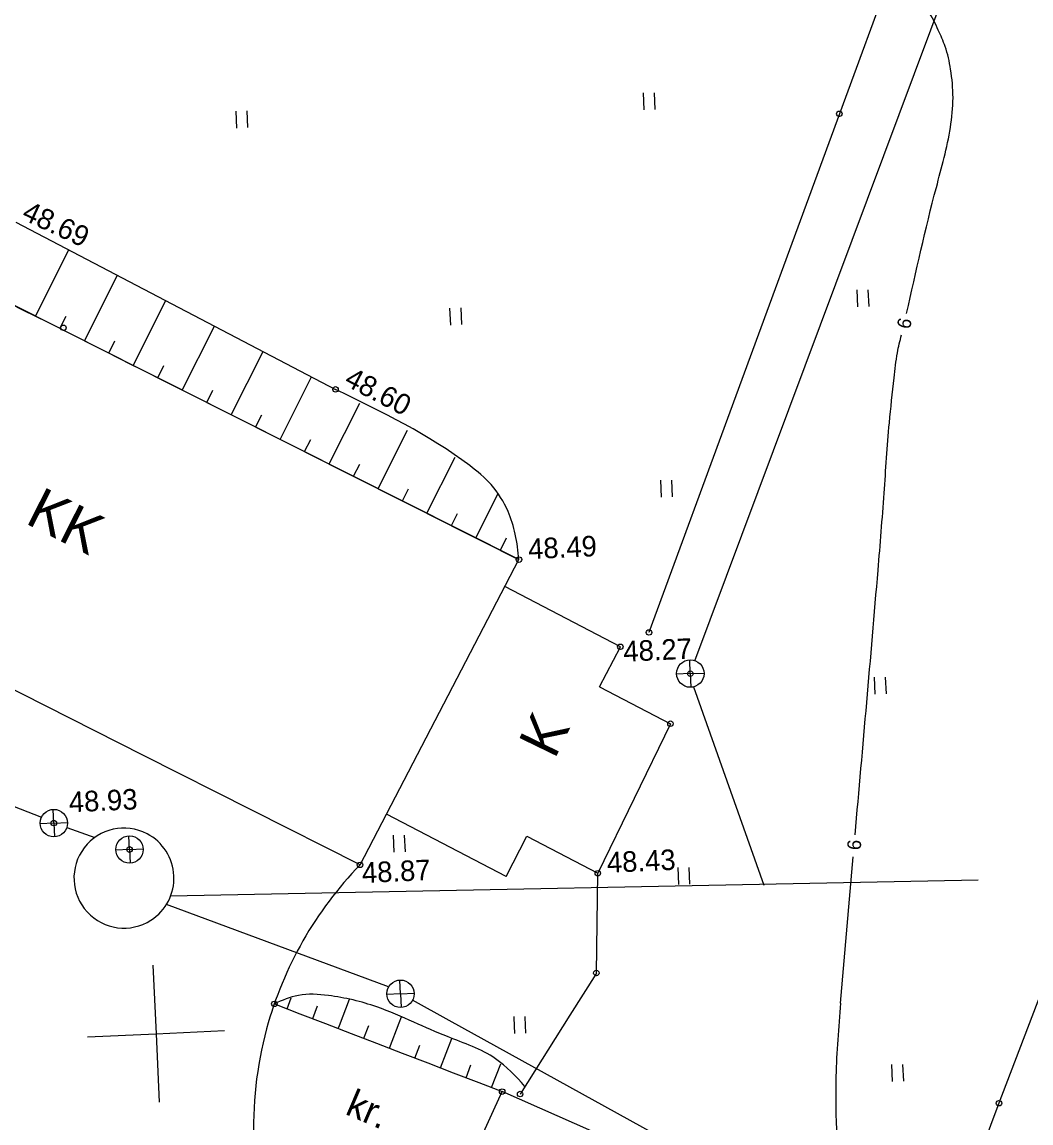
# Model space of a CAD drawing. Extents: x 641653 to 641999, y 6457621 to 6457927.
# Drawn here: x 641807.63 to 641844.46, y 6457729.06 to 6457769.24 of the extents above; entities that cross this region are included whole.
import ezdxf

# ---------------------------------------------------------------- set-up
doc = ezdxf.new("R2010")
doc.units = 0
for name, color, linetype in [('Level 1', 7, 'Continuous'), ('Level 14', 7, 'Continuous'), ('Level 20', 7, 'Continuous'), ('Level 21', 7, 'Continuous'), ('Level 28', 7, 'Continuous'), ('Level 30', 7, 'Continuous'), ('Level 4', 7, 'Continuous'), ('Level 41', 7, 'Continuous'), ('Level 42', 7, 'Continuous'), ('Level 54', 7, 'Continuous'), ('Level 58', 7, 'Continuous'), ('Level 59', 7, 'Continuous'), ('Level 61', 7, 'Continuous')]:
    doc.layers.add(name, color=color, linetype=linetype)

# ---------------------------------------------------------------- blocks, each defined once
blk = doc.blocks.new('KKANKA')
at = {"layer": 'Level 4'}
for q in [(0, 500), (-500, 0), (500, 0), (0, -500)]:
    blk.add_line((0, 0), q, dxfattribs=at)
blk.add_circle((0, 0), 500, dxfattribs=at)
blk = doc.blocks.new('KHEIN_')
at = {"layer": 'Level 41'}
for p, q in [((0, 620.11), (0, 0)), ((405.61, 608.83), (405.61, 0))]:
    blk.add_line(p, q, dxfattribs=at)

msp = doc.modelspace()

# ---------------------------------------------------------------- linework, layer by layer
at = {"layer": 'Level 1'}
for p, q in [((641811.424, 6457756.841), (641798.743, 6457763.224)), ((641825.771, 6457749.62), (641811.424, 6457756.841)), ((641812.067, 6457742.476), (641793.011, 6457752.114)), ((641819.97, 6457738.478), (641825.771, 6457749.62)), ((641825.771, 6457749.62), (641825.771, 6457749.62)), ((641829.471, 6457746.439), (641825.257, 6457748.633)), ((641828.71, 6457744.977), (641829.471, 6457746.439)), ((641829.471, 6457746.439), (641829.471, 6457746.439)), ((641831.298, 6457743.63), (641831.298, 6457743.63)), ((641819.97, 6457738.478), (641812.067, 6457742.476)), ((641825.297, 6457738.06), (641820.935, 6457740.331)), ((641825.297, 6457738.06), (641826.058, 6457739.521)), ((641819.97, 6457738.478), (641819.97, 6457738.478)), ((641828.646, 6457738.174), (641828.646, 6457738.174)), ((641823.301, 6457726.126), (641825.157, 6457730.205)), ((641825.157, 6457730.205), (641825.157, 6457730.205)), ((641832.016, 6457727.183), (641825.157, 6457730.205))]:
    msp.add_line(p, q, dxfattribs=at)
for points in [[(641828.71, 6457744.977), (641831.298, 6457743.63)], [(641831.298, 6457743.63), (641828.646, 6457738.174)], [(641826.058, 6457739.521), (641828.646, 6457738.174)]]:
    msp.add_lwpolyline(points, dxfattribs=at)
at = {"layer": 'Level 14'}
for points in [[(641832.192, 6457745.93), (641844.238, 6457778.142)], [(641832.142, 6457744.973), (641834.702, 6457737.734)], [(641805.552, 6457741.297), (641808.344, 6457740.224)], [(641809.267, 6457739.846), (641810.291, 6457739.481)], [(641842.531, 6457737.922), (641813.054, 6457737.336)], [(641821.012, 6457734.029), (641812.905, 6457737.036)], [(641823.222, 6457732.797), (641821.882, 6457733.537)], [(641839.912, 6457723.581), (641823.222, 6457732.797)]]:
    msp.add_lwpolyline(points, dxfattribs=at)
for start, end in [(62.4899, 302.6383), (302.6383, 62.4899)]:
    msp.add_arc((641811.352, 6457737.996), 1.825, start, end, dxfattribs=at)
at = {"layer": 'Level 20'}
for p, q in [((641837.506, 6457733.436), (641837.97, 6457738.776)), ((641837.506, 6457733.432), (641837.506, 6457733.436))]:
    msp.add_line(p, q, dxfattribs=at)
for points in [[(641839.921, 6457758.604), (641841.005, 6457763.201), (641841.519, 6457765.389), (641841.613, 6457766.476), (641841.526, 6457767.514), (641841.326, 6457768.343), (641841.074, 6457768.944), (641840.717, 6457769.623), (641840.287, 6457770.114), (641839.802, 6457770.44), (641839.59, 6457770.614), (641834.661, 6457772.349)], [(641838.039, 6457739.58), (641838.878, 6457749.238), (641839.099, 6457752.046), (641839.291, 6457754.608), (641839.462, 6457756.25), (641839.583, 6457757.167), (641839.735, 6457757.819)], [(641837.506, 6457733.432), (641837.341, 6457730.764), (641837.458, 6457726.316), (641837.299, 6457714.031)]]:
    msp.add_spline(points, degree=3, dxfattribs=at)
at = {"layer": 'Level 21'}
msp.add_line((641809.144, 6457758.081), (641809.144, 6457758.081), dxfattribs=at)
at = {"layer": 'Level 28'}
for p, q in [((641837.464, 6457765.889), (641837.464, 6457765.889)), ((641830.515, 6457746.962), (641830.515, 6457746.962)), ((641828.596, 6457734.533), (641828.596, 6457734.533)), ((641825.812, 6457730.115), (641825.812, 6457730.115))]:
    msp.add_line(p, q, dxfattribs=at)
for points in [[(641840.034, 6457772.887), (641830.515, 6457746.962)], [(641828.596, 6457734.533), (641828.646, 6457738.174)], [(641828.596, 6457734.533), (641827.626, 6457732.994)], [(641827.626, 6457732.994), (641825.812, 6457730.115)]]:
    msp.add_lwpolyline(points, dxfattribs=at)
at = {"layer": 'Level 30'}
for p, q in [((641844.808, 6457733.763), (641843.29, 6457729.78)), ((641816.841, 6457733.407), (641816.841, 6457733.407)), ((641843.29, 6457729.78), (641839.187, 6457719.008)), ((641843.29, 6457729.78), (641843.29, 6457729.78))]:
    msp.add_line(p, q, dxfattribs=at)
for start, end in [(135.8037, 164.8163), (164.8163, 182.5687)]:
    msp.add_arc((641829.821, 6457728.9), 13.74, start, end, dxfattribs=at)
at = {"layer": 'Level 4'}
for p, q in [((641832.025, 6457745.459), (641832.002, 6457745.958)), ((641832.025, 6457745.459), (641831.525, 6457745.437)), ((641832.025, 6457745.459), (641832.524, 6457745.481)), ((641832.025, 6457745.459), (641832.025, 6457745.459)), ((641832.025, 6457745.459), (641832.047, 6457744.959)), ((641808.793, 6457740.005), (641808.77, 6457740.504)), ((641808.793, 6457740.005), (641808.293, 6457739.982)), ((641808.793, 6457740.005), (641809.292, 6457740.027)), ((641808.793, 6457740.005), (641808.793, 6457740.005)), ((641808.793, 6457740.005), (641808.815, 6457739.505)), ((641811.557, 6457739.04), (641811.535, 6457739.54)), ((641811.557, 6457739.04), (641811.058, 6457739.018)), ((641811.557, 6457739.04), (641812.057, 6457739.063)), ((641811.557, 6457739.04), (641811.557, 6457739.04)), ((641811.557, 6457739.04), (641811.58, 6457738.541))]:
    msp.add_line(p, q, dxfattribs=at)
for centre in [(641832.025, 6457745.459), (641808.793, 6457740.005), (641811.557, 6457739.04)]:
    msp.add_circle(centre, 0.5, dxfattribs=at)
at = {"layer": 'Level 41'}
for p, q in [((641830.298, 6457766.651), (641830.326, 6457766.032)), ((641830.704, 6457766.658), (641830.731, 6457766.05)), ((641815.433, 6457765.985), (641815.461, 6457765.366)), ((641815.839, 6457765.992), (641815.866, 6457765.384)), ((641838.103, 6457759.463), (641838.131, 6457758.843)), ((641838.509, 6457759.47), (641838.536, 6457758.861)), ((641823.238, 6457758.797), (641823.266, 6457758.178)), ((641823.644, 6457758.804), (641823.671, 6457758.196)), ((641819.075, 6457755.831), (641819.075, 6457755.831)), ((641830.931, 6457752.515), (641830.959, 6457751.896)), ((641831.337, 6457752.522), (641831.364, 6457751.914)), ((641838.736, 6457745.327), (641838.764, 6457744.708)), ((641839.142, 6457745.334), (641839.169, 6457744.726)), ((641831.565, 6457738.38), (641831.592, 6457737.76)), ((641831.97, 6457738.387), (641831.997, 6457737.779)), ((641825.58, 6457732.944), (641825.582, 6457732.902)), ((641825.582, 6457732.902), (641825.608, 6457732.325)), ((641825.986, 6457732.951), (641825.987, 6457732.921)), ((641825.987, 6457732.921), (641826.013, 6457732.343)), ((641839.369, 6457731.191), (641839.397, 6457730.572)), ((641839.775, 6457731.198), (641839.802, 6457730.59))]:
    msp.add_line(p, q, dxfattribs=at)
at = {"layer": 'Level 42'}
for p, q in [((641807.401, 6457761.939), (641811.287, 6457759.906)), ((641808.121, 6457758.504), (641809.34, 6457760.925)), ((641809.907, 6457757.604), (641811.112, 6457759.997)), ((641811.287, 6457759.906), (641819.075, 6457755.831)), ((641806.781, 6457759.178), (641807.674, 6457758.728)), ((641811.693, 6457756.705), (641812.884, 6457759.07)), ((641807.674, 6457758.728), (641808.568, 6457758.279)), ((641809.014, 6457758.054), (641809.239, 6457758.501)), ((641808.568, 6457758.279), (641809.461, 6457757.829)), ((641813.48, 6457755.806), (641814.656, 6457758.143)), ((641809.461, 6457757.829), (641810.354, 6457757.38)), ((641810.354, 6457757.38), (641811.247, 6457756.93)), ((641810.8, 6457757.155), (641811.025, 6457757.601)), ((641811.247, 6457756.93), (641811.424, 6457756.841)), ((641815.266, 6457754.907), (641816.428, 6457757.216)), ((641811.424, 6457756.841), (641812.14, 6457756.481)), ((641812.14, 6457756.481), (641813.033, 6457756.031)), ((641812.587, 6457756.256), (641812.811, 6457756.702)), ((641817.052, 6457754.008), (641818.2, 6457756.289)), ((641813.033, 6457756.031), (641813.926, 6457755.581)), ((641814.373, 6457755.357), (641814.598, 6457755.803)), ((641813.926, 6457755.581), (641814.819, 6457755.132)), ((641818.839, 6457753.109), (641819.957, 6457755.33)), ((641814.819, 6457755.132), (641815.713, 6457754.682)), ((641816.159, 6457754.458), (641816.384, 6457754.904)), ((641815.713, 6457754.682), (641816.606, 6457754.233)), ((641816.606, 6457754.233), (641817.499, 6457753.783)), ((641820.625, 6457752.21), (641821.698, 6457754.342)), ((641817.499, 6457753.783), (641818.392, 6457753.334)), ((641817.945, 6457753.559), (641818.17, 6457754.005)), ((641818.392, 6457753.334), (641819.285, 6457752.884)), ((641822.411, 6457751.311), (641823.439, 6457753.353)), ((641819.285, 6457752.884), (641820.178, 6457752.435)), ((641819.732, 6457752.659), (641819.957, 6457753.106)), ((641820.178, 6457752.435), (641821.071, 6457751.985)), ((641821.518, 6457751.76), (641821.743, 6457752.207)), ((641824.197, 6457750.412), (641825.011, 6457752.029)), ((641821.071, 6457751.985), (641821.965, 6457751.536)), ((641821.965, 6457751.536), (641822.858, 6457751.086)), ((641823.304, 6457750.861), (641823.529, 6457751.308)), ((641822.858, 6457751.086), (641823.751, 6457750.636)), ((641823.751, 6457750.636), (641824.644, 6457750.187)), ((641824.644, 6457750.187), (641825.537, 6457749.737)), ((641825.091, 6457749.962), (641825.315, 6457750.409)), ((641825.537, 6457749.737), (641825.771, 6457749.62)), ((641817.308, 6457733.227), (641817.461, 6457733.624)), ((641819.216, 6457732.617), (641819.586, 6457733.578)), ((641816.841, 6457733.407), (641817.774, 6457733.047)), ((641818.241, 6457732.868), (641818.421, 6457733.334)), ((641817.774, 6457733.047), (641818.707, 6457732.688)), ((641821.396, 6457732.715), (641821.479, 6457732.93)), ((641818.707, 6457732.688), (641818.925, 6457732.604)), ((641818.925, 6457732.604), (641819.641, 6457732.329)), ((641819.174, 6457732.509), (641819.216, 6457732.617)), ((641820.107, 6457732.149), (641820.287, 6457732.616)), ((641821.04, 6457731.79), (641821.396, 6457732.715)), ((641819.641, 6457732.329), (641820.574, 6457731.97)), ((641820.574, 6457731.97), (641821.507, 6457731.61)), ((641822.907, 6457731.071), (641823.32, 6457732.145)), ((641821.507, 6457731.61), (641822.44, 6457731.251)), ((641821.973, 6457731.431), (641822.153, 6457731.897)), ((641822.44, 6457731.251), (641823.373, 6457730.892)), ((641823.84, 6457730.712), (641824.019, 6457731.179)), ((641824.773, 6457730.353), (641825.108, 6457731.223)), ((641823.373, 6457730.892), (641824.306, 6457730.532)), ((641824.306, 6457730.532), (641825.157, 6457730.205))]:
    msp.add_line(p, q, dxfattribs=at)
for points in [[(641825.771, 6457749.62), (641825.637, 6457750.546), (641825.371, 6457751.378), (641824.758, 6457752.355), (641823.974, 6457753.049), (641819.075, 6457755.831)], [(641821.934, 6457732.739), (641820.582, 6457733.295), (641818.815, 6457733.712), (641817.72, 6457733.715), (641816.841, 6457733.407)], [(641825.989, 6457730.397), (641824.918, 6457731.402), (641823.16, 6457732.21), (641821.934, 6457732.739)]]:
    msp.add_spline(points, degree=3, dxfattribs=at)
at = {"layer": 'Level 54'}
for centre in [(641837.464, 6457765.889), (641825.771, 6457749.62), (641830.515, 6457746.962), (641829.471, 6457746.439), (641832.025, 6457745.459), (641831.298, 6457743.63), (641808.793, 6457740.005), (641811.557, 6457739.04), (641819.97, 6457738.478), (641828.646, 6457738.174), (641828.596, 6457734.533), (641816.841, 6457733.407), (641825.157, 6457730.205), (641825.812, 6457730.115), (641843.29, 6457729.78)]:
    msp.add_circle(centre, 0.1, dxfattribs=at)
at = {"layer": 'Level 59'}
for centre in [(641809.144, 6457758.081), (641819.075, 6457755.831)]:
    msp.add_circle(centre, 0.1, dxfattribs=at)
at = {"layer": 'Level 61'}
for p, q in [((641812.41, 6457734.815), (641812.522, 6457732.318)), ((641812.41, 6457734.815), (641812.522, 6457732.318)), ((641812.41, 6457734.815), (641812.522, 6457732.318)), ((641812.41, 6457734.815), (641812.522, 6457732.318)), ((641812.41, 6457734.815), (641812.522, 6457732.318)), ((641812.41, 6457734.815), (641812.522, 6457732.318)), ((641812.41, 6457734.815), (641812.522, 6457732.318)), ((641812.41, 6457734.815), (641812.522, 6457732.318)), ((641812.41, 6457734.815), (641812.522, 6457732.318)), ((641812.41, 6457734.815), (641812.522, 6457732.318)), ((641812.41, 6457734.815), (641812.522, 6457732.318)), ((641812.41, 6457734.815), (641812.522, 6457732.318)), ((641812.41, 6457734.815), (641812.522, 6457732.318)), ((641812.41, 6457734.815), (641812.522, 6457732.318)), ((641812.41, 6457734.815), (641812.522, 6457732.318)), ((641812.41, 6457734.815), (641812.522, 6457732.318)), ((641812.522, 6457732.318), (641815.019, 6457732.429)), ((641812.522, 6457732.318), (641815.019, 6457732.429)), ((641812.522, 6457732.318), (641815.019, 6457732.429)), ((641812.522, 6457732.318), (641815.019, 6457732.429)), ((641812.522, 6457732.318), (641815.019, 6457732.429)), ((641812.522, 6457732.318), (641815.019, 6457732.429)), ((641812.522, 6457732.318), (641815.019, 6457732.429)), ((641812.522, 6457732.318), (641815.019, 6457732.429)), ((641812.522, 6457732.318), (641815.019, 6457732.429)), ((641812.522, 6457732.318), (641815.019, 6457732.429)), ((641812.522, 6457732.318), (641815.019, 6457732.429)), ((641812.522, 6457732.318), (641815.019, 6457732.429)), ((641812.522, 6457732.318), (641815.019, 6457732.429)), ((641812.522, 6457732.318), (641815.019, 6457732.429)), ((641812.522, 6457732.318), (641815.019, 6457732.429)), ((641812.522, 6457732.318), (641815.019, 6457732.429)), ((641810.025, 6457732.206), (641812.522, 6457732.318)), ((641810.025, 6457732.206), (641812.522, 6457732.318)), ((641810.025, 6457732.206), (641812.522, 6457732.318)), ((641810.025, 6457732.206), (641812.522, 6457732.318)), ((641810.025, 6457732.206), (641812.522, 6457732.318)), ((641810.025, 6457732.206), (641812.522, 6457732.318)), ((641810.025, 6457732.206), (641812.522, 6457732.318)), ((641810.025, 6457732.206), (641812.522, 6457732.318)), ((641810.025, 6457732.206), (641812.522, 6457732.318)), ((641810.025, 6457732.206), (641812.522, 6457732.318)), ((641810.025, 6457732.206), (641812.522, 6457732.318)), ((641810.025, 6457732.206), (641812.522, 6457732.318)), ((641810.025, 6457732.206), (641812.522, 6457732.318)), ((641810.025, 6457732.206), (641812.522, 6457732.318)), ((641810.025, 6457732.206), (641812.522, 6457732.318)), ((641810.025, 6457732.206), (641812.522, 6457732.318)), ((641812.522, 6457732.318), (641812.634, 6457729.82)), ((641812.522, 6457732.318), (641812.634, 6457729.82)), ((641812.522, 6457732.318), (641812.634, 6457729.82)), ((641812.522, 6457732.318), (641812.634, 6457729.82)), ((641812.522, 6457732.318), (641812.634, 6457729.82)), ((641812.522, 6457732.318), (641812.634, 6457729.82)), ((641812.522, 6457732.318), (641812.634, 6457729.82)), ((641812.522, 6457732.318), (641812.634, 6457729.82)), ((641812.522, 6457732.318), (641812.634, 6457729.82)), ((641812.522, 6457732.318), (641812.634, 6457729.82)), ((641812.522, 6457732.318), (641812.634, 6457729.82)), ((641812.522, 6457732.318), (641812.634, 6457729.82)), ((641812.522, 6457732.318), (641812.634, 6457729.82)), ((641812.522, 6457732.318), (641812.634, 6457729.82)), ((641812.522, 6457732.318), (641812.634, 6457729.82)), ((641812.522, 6457732.318), (641812.634, 6457729.82))]:
    msp.add_line(p, q, dxfattribs=at)

# ---------------------------------------------------------------- block references
at = {"layer": 'Level 4', "xscale": 0.0009998950477206612, "yscale": 0.0009998950477206618, "rotation": 2.5641054904371217}
msp.add_blockref('KKANKA', (641821.444, 6457733.777), dxfattribs=at)
at = {"layer": 'Level 41', "xscale": 0.0009998950477206612, "yscale": 0.0009998950477206618, "rotation": 2.5641054904371217}
msp.add_blockref('KHEIN_', (641821.207, 6457738.941), dxfattribs=at)

# ---------------------------------------------------------------- texts
at = {"layer": 'Level 1'}
for s, height, rotation, p in [('KK', 1.4998, 333.1697, (641807.705, 6457750.965)), ('K', 1.5, 64.0727, (641827.07, 6457742.305))]:
    msp.add_text(s, height=height, rotation=rotation, dxfattribs=at).set_placement(p)
at = {"layer": 'Level 20'}
for rotation, p in [(76.7298, (641840.036, 6457758.005)), (85.0384, (641838.24, 6457739.003))]:
    msp.add_text('6', height=0.5, rotation=rotation, dxfattribs=at).set_placement(p)
at = {"layer": 'Level 58'}
msp.add_text('kr.', height=0.9999, rotation=336.847, dxfattribs=at).set_placement((641819.386, 6457729.397))
at = {"layer": 'Level 59'}
for s, rotation, p in [('48.69', 334.951, (641807.581, 6457762.06)), ('48.60', 332.4503, (641819.351, 6457756.007)), ('48.49', 2.5641, (641826.12, 6457749.635)), ('48.27', 2.5641, (641829.594, 6457745.893)), ('48.93', 2.5641, (641809.355, 6457740.397)), ('48.43', 2.5641, (641828.995, 6457738.19)), ('48.87', 2.5641, (641820.052, 6457737.816))]:
    msp.add_text(s, height=0.7499, rotation=rotation, dxfattribs=at).set_placement(p)

doc.saveas('drawing.dxf')
